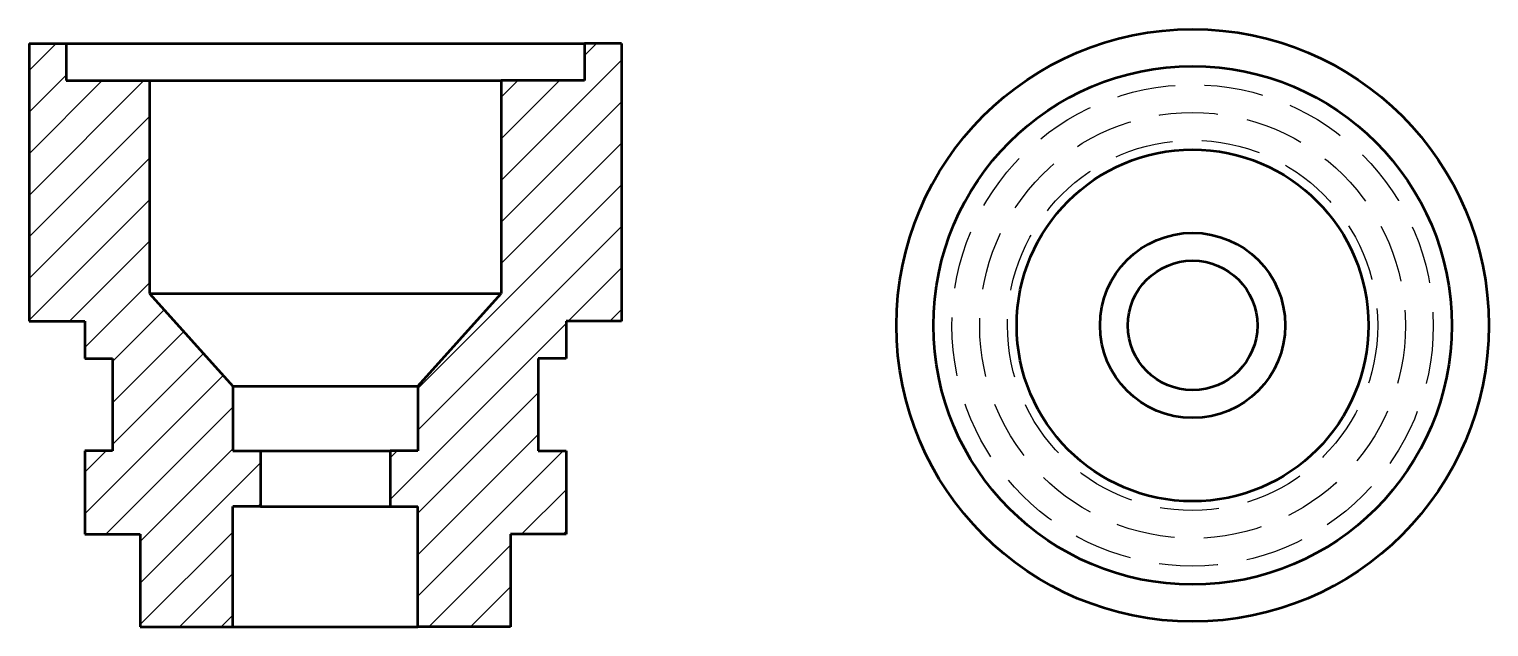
# Model space of a CAD drawing. Header units: millimetres. Extents: x 1713 to 2649, y 1703 to 2009.
# Drawn here: x 1713.5 to 1871.2, y 1891.4 to 1955.9 of the extents above; entities that cross this region are included whole.
import ezdxf

# ---------------------------------------------------------------- set-up
doc = ezdxf.new("R2010")
doc.units = ezdxf.units.MM
doc.linetypes.add('штриховая2', pattern=[9.525, 6.35, -3.175])

msp = doc.modelspace()

# ---------------------------------------------------------------- hatches: boundary and pattern name
h = msp.add_hatch()
h.set_pattern_fill('ANSI31', color=256)
h.paths.add_polyline_path([(1726.46555, 1950.36119), (1717.46555, 1950.36119), (1717.46555, 1954.36119), (1713.46555, 1954.36119), (1713.46555, 1924.36119), (1719.46555, 1924.36119), (1719.46555, 1920.36119), (1722.46555, 1920.36119), (1722.46555, 1910.36119), (1719.46555, 1910.36119), (1719.46555, 1901.36119), (1725.46555, 1901.36119), (1725.46555, 1891.36119), (1735.46555, 1891.36119), (1735.46555, 1904.36119), (1738.46555, 1904.36119), (1738.46555, 1910.36119), (1735.46555, 1910.36119), (1735.46555, 1917.36119), (1726.46555, 1927.36119)])
h.paths.add_polyline_path([(1777.46555, 1954.36119), (1773.46555, 1954.36119), (1773.46555, 1950.36119), (1764.46555, 1950.36119), (1764.46555, 1927.36119), (1755.46555, 1917.36119), (1755.46555, 1910.36119), (1752.46555, 1910.36119), (1752.46555, 1904.36119), (1755.46555, 1904.36119), (1755.46555, 1891.36119), (1765.46555, 1891.36119), (1765.46555, 1901.36119), (1771.46555, 1901.36119), (1771.46555, 1910.36119), (1768.46555, 1910.36119), (1768.46555, 1920.36119), (1771.46555, 1920.36119), (1771.46555, 1924.36119), (1777.46555, 1924.36119)])

# ---------------------------------------------------------------- linework, layer by layer
at = {"lineweight": 50}
for p, q in [((1713.46555, 1954.36119), (1713.46555, 1924.36119)), ((1713.46555, 1954.36119), (1717.46555, 1954.36119)), ((1717.46555, 1954.36119), (1773.46555, 1954.36119)), ((1717.46555, 1954.36119), (1717.46555, 1950.36119)), ((1777.46555, 1954.36119), (1773.46555, 1954.36119)), ((1777.46555, 1954.36119), (1773.46555, 1954.36119)), ((1773.46555, 1954.36119), (1773.46555, 1950.36119)), ((1777.46555, 1954.36119), (1777.46555, 1924.36119)), ((1717.46555, 1950.36119), (1726.46555, 1950.36119)), ((1726.46555, 1950.36119), (1726.46555, 1927.36119)), ((1726.46555, 1950.36119), (1764.46555, 1950.36119)), ((1764.46555, 1950.36119), (1764.46555, 1927.36119)), ((1773.46555, 1950.36119), (1764.46555, 1950.36119)), ((1726.46555, 1927.36119), (1735.46555, 1917.36119)), ((1726.46555, 1927.36119), (1764.46555, 1927.36119)), ((1755.46555, 1917.36119), (1764.46555, 1927.36119)), ((1713.46555, 1924.36119), (1719.46555, 1924.36119)), ((1719.46555, 1924.36119), (1719.46555, 1920.36119)), ((1777.46555, 1924.36119), (1771.46555, 1924.36119)), ((1771.46555, 1924.36119), (1771.46555, 1920.36119)), ((1719.46555, 1920.36119), (1722.46555, 1920.36119)), ((1722.46555, 1920.36119), (1722.46555, 1910.36119)), ((1771.46555, 1920.36119), (1768.46555, 1920.36119)), ((1768.46555, 1920.36119), (1768.46555, 1910.36119)), ((1735.46555, 1917.36119), (1755.46555, 1917.36119)), ((1735.46555, 1917.36119), (1735.46555, 1910.36119)), ((1755.46555, 1917.36119), (1755.46555, 1910.36119)), ((1722.46555, 1910.36119), (1719.46555, 1910.36119)), ((1719.46555, 1910.36119), (1719.46555, 1901.36119)), ((1735.46555, 1910.36119), (1738.46555, 1910.36119)), ((1738.46555, 1910.36119), (1738.46555, 1904.36119)), ((1738.46555, 1910.36119), (1752.46555, 1910.36119)), ((1755.46555, 1910.36119), (1752.46555, 1910.36119)), ((1752.46555, 1910.36119), (1752.46555, 1904.36119)), ((1768.46555, 1910.36119), (1771.46555, 1910.36119)), ((1771.46555, 1910.36119), (1771.46555, 1901.36119)), ((1735.46555, 1891.36119), (1735.46555, 1904.36119)), ((1738.46555, 1904.36119), (1735.46555, 1904.36119)), ((1738.46555, 1904.36119), (1752.46555, 1904.36119)), ((1752.46555, 1904.36119), (1755.46555, 1904.36119)), ((1755.46555, 1891.36119), (1755.46555, 1904.36119)), ((1719.46555, 1901.36119), (1725.46555, 1901.36119)), ((1725.46555, 1901.36119), (1725.46555, 1891.36119)), ((1771.46555, 1901.36119), (1765.46555, 1901.36119)), ((1765.46555, 1901.36119), (1765.46555, 1891.36119)), ((1725.46555, 1891.36119), (1735.46555, 1891.36119)), ((1735.46555, 1891.36119), (1755.46555, 1891.36119)), ((1765.46555, 1891.36119), (1755.46555, 1891.36119))]:
    msp.add_line(p, q, dxfattribs=at)
for radius in [32, 28, 19, 10, 7]:
    msp.add_circle((1839.15776, 1923.92071), radius, dxfattribs=at)
at = {"linetype": 'штриховая2'}
for radius in [26, 23, 20]:
    msp.add_circle((1839.15776, 1923.92071), radius, dxfattribs=at)

doc.saveas('drawing.dxf')
